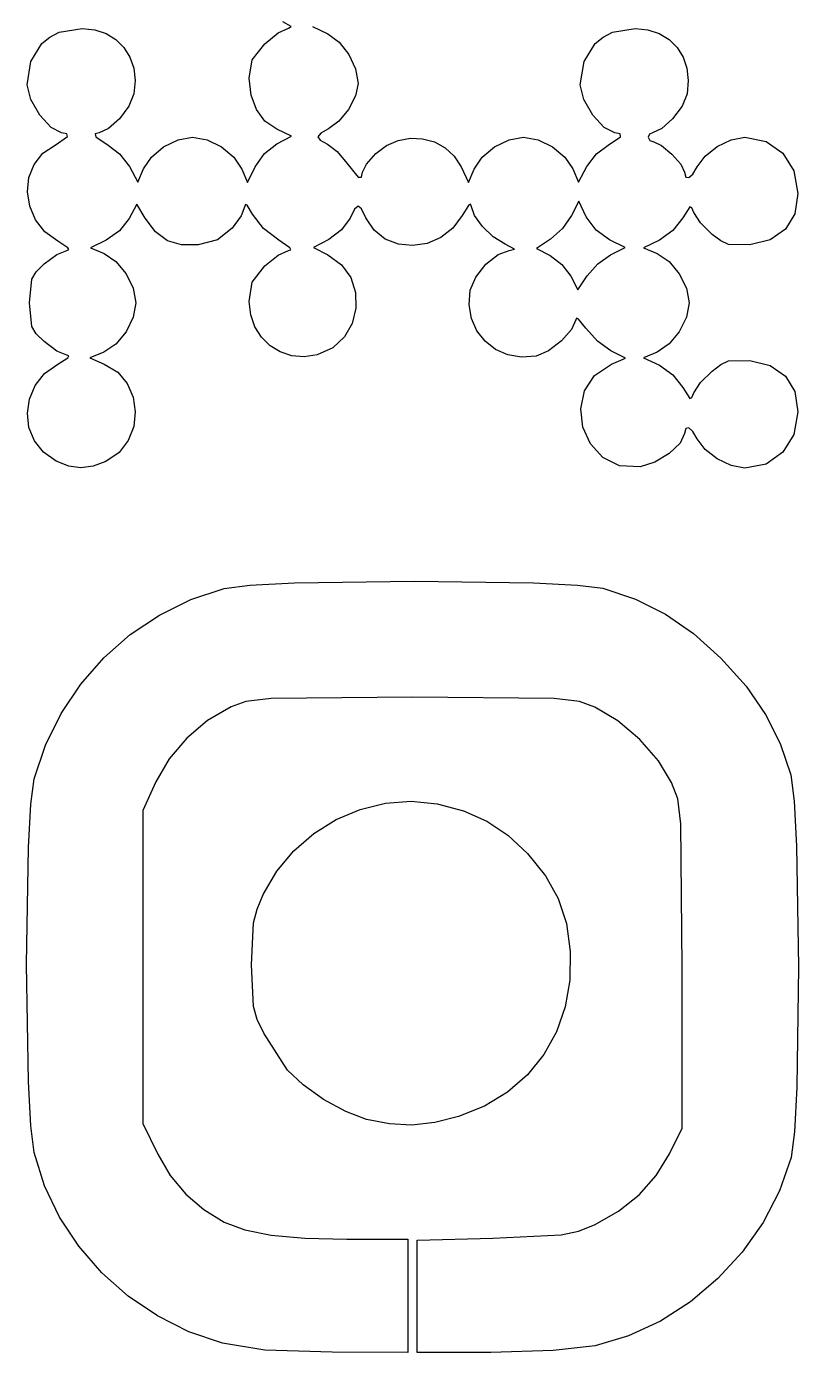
# Model space of a CAD drawing. Extents: x 15 to 288, y 15 to 288.
# Drawn here: x 14.8 to 66.3, y 14.8 to 103.2 of the extents above; entities that cross this region are included whole.
import ezdxf

# ---------------------------------------------------------------- set-up
doc = ezdxf.new("R2010")
doc.units = 0

msp = doc.modelspace()

# ---------------------------------------------------------------- linework, layer by layer
at = {"layer": 'Image'}
for p, q in [((32.433593, 103.234849), (31.875508, 103.541972)), ((16.33703, 102.529418), (16.963191, 102.848303)), ((16.963191, 102.848303), (18.480519, 103.112184)), ((18.480519, 103.112184), (19.331196, 103.02398)), ((19.331196, 103.02398), (20.089703, 102.770768)), ((20.089703, 102.770768), (20.742475, 102.369648)), ((30.66139, 102.08407), (31.551808, 102.813638)), ((31.551808, 102.813638), (32.24889, 103.124)), ((32.24889, 103.124), (32.433593, 103.234849)), ((33.840308, 103.236732), (34.864268, 102.748441)), ((34.864268, 102.748441), (35.636158, 102.189342)), ((53.22746, 102.529405), (53.85362, 102.84829)), ((53.85362, 102.84829), (55.370948, 103.112171)), ((55.370948, 103.112171), (56.221625, 103.023967)), ((56.221625, 103.023967), (56.980132, 102.770755)), ((56.980132, 102.770755), (57.632905, 102.369635)), ((15.074179, 100.912709), (15.808719, 102.09565)), ((15.808719, 102.09565), (16.33703, 102.529418)), ((20.742475, 102.369648), (21.27595, 101.837719)), ((21.27595, 101.837719), (21.676562, 101.19208)), ((29.832771, 101.011995), (30.66139, 102.08407)), ((35.636158, 102.189342), (36.28215, 101.367535)), ((51.964608, 100.912696), (52.699148, 102.095637)), ((52.699148, 102.095637), (53.22746, 102.529405)), ((57.632905, 102.369635), (58.166379, 101.837706)), ((58.166379, 101.837706), (58.566991, 101.192067)), ((14.816649, 99.357964), (15.074179, 100.912709)), ((21.676562, 101.19208), (21.930749, 100.449832)), ((29.6333, 99.8012), (29.832771, 101.011995)), ((36.28215, 101.367535), (36.72546, 100.408548)), ((51.707078, 99.357951), (51.964608, 100.912696)), ((58.566991, 101.192067), (58.821178, 100.449819)), ((21.930749, 100.449832), (22.024945, 99.628073)), ((36.72546, 100.408548), (36.889298, 99.437911)), ((58.821178, 100.449819), (58.915375, 99.62806)), ((15.061159, 98.378732), (14.816649, 99.357964)), ((22.024945, 99.628073), (21.945589, 98.743904)), ((29.752782, 98.656734), (29.6333, 99.8012)), ((36.889298, 99.437911), (36.709166, 98.605017)), ((51.951589, 98.378719), (51.707078, 99.357951)), ((58.915375, 99.62806), (58.836018, 98.743891)), ((15.660275, 97.331789), (15.061159, 98.378732)), ((21.945589, 98.743904), (21.603655, 97.931428)), ((30.105482, 97.695174), (29.752782, 98.656734)), ((36.709166, 98.605017), (36.2465, 97.705539)), ((52.550705, 97.331776), (51.951589, 98.378719)), ((58.836018, 98.743891), (58.494084, 97.931415)), ((16.412373, 96.497801), (15.660275, 97.331789)), ((21.603655, 97.931428), (20.977113, 97.087697)), ((30.682779, 96.932474), (30.105482, 97.695174)), ((36.2465, 97.705539), (35.61432, 96.914045)), ((53.302803, 96.497788), (52.550705, 97.331776)), ((58.494084, 97.931415), (57.867542, 97.087684)), ((17.115829, 96.157434), (16.412373, 96.497801)), ((20.256297, 96.425449), (19.631539, 96.157424)), ((20.977113, 97.087697), (20.256297, 96.425449)), ((31.476055, 96.38459), (30.682779, 96.932474)), ((32.443061, 95.916254), (31.476055, 96.38459)), ((34.925648, 96.405101), (34.397545, 96.122239)), ((35.61432, 96.914045), (34.925648, 96.405101)), ((54.006258, 96.157421), (53.302803, 96.497788)), ((57.146726, 96.425436), (56.521968, 96.157411)), ((57.867542, 97.087684), (57.146726, 96.425436)), ((16.69894, 95.328863), (17.504174, 95.891782)), ((17.470239, 96.083707), (17.115829, 96.157434)), ((17.504174, 95.891782), (17.470239, 96.083707)), ((19.631539, 96.157424), (19.362766, 96.078124)), ((19.362766, 96.078124), (19.395312, 95.876048)), ((19.395312, 95.876048), (20.214902, 95.318492)), ((23.922712, 95.204667), (24.88609, 95.675635)), ((24.88609, 95.675635), (25.853541, 95.852783)), ((25.853541, 95.852783), (26.82353, 95.675205)), ((26.82353, 95.675205), (27.787418, 95.202402)), ((31.480344, 95.418415), (32.443061, 95.916254)), ((34.397545, 96.122239), (34.210341, 95.885581)), ((34.210341, 95.885581), (34.361029, 95.656802)), ((34.361029, 95.656802), (34.846604, 95.397581)), ((38.777505, 95.300467), (39.56007, 95.640483)), ((39.56007, 95.640483), (40.378374, 95.789986)), ((40.378374, 95.789986), (41.196882, 95.75453)), ((41.196882, 95.75453), (41.980058, 95.539668)), ((41.980058, 95.539668), (42.692366, 95.150953)), ((45.993449, 95.202399), (46.957337, 95.675202)), ((46.957337, 95.675202), (47.927326, 95.85278)), ((47.927326, 95.85278), (48.894776, 95.675632)), ((48.894776, 95.675632), (49.858155, 95.204664)), ((53.565963, 95.318489), (54.392915, 95.889904)), ((54.362661, 96.083319), (54.006258, 96.157421)), ((54.392915, 95.889904), (54.362661, 96.083319)), ((56.324796, 96.068586), (56.242788, 95.85503)), ((56.242788, 95.85503), (56.348958, 95.641474)), ((56.521968, 96.157411), (56.324796, 96.068586)), ((56.348958, 95.641474), (56.604216, 95.552649)), ((56.604216, 95.552649), (57.135304, 95.305358)), ((60.846526, 95.229343), (61.782098, 95.680643)), ((61.782098, 95.680643), (62.683392, 95.853907)), ((62.683392, 95.853907), (64.102686, 95.57466)), ((64.102686, 95.57466), (65.222579, 94.793601)), ((15.280071, 94.044877), (15.865991, 94.785733)), ((15.865991, 94.785733), (16.69894, 95.328863)), ((20.214902, 95.318492), (20.98876, 94.743045)), ((20.98876, 94.743045), (21.638082, 93.895662)), ((23.104543, 94.530589), (23.922712, 95.204667)), ((27.787418, 95.202402), (28.605982, 94.524269)), ((30.018633, 93.874185), (30.653842, 94.759439)), ((30.653842, 94.759439), (31.480344, 95.418415)), ((34.846604, 95.397581), (35.503618, 94.901516)), ((35.503618, 94.901516), (36.131724, 94.128001)), ((37.449376, 94.056795), (38.066216, 94.764385)), ((38.066216, 94.764385), (38.777505, 95.300467)), ((42.692366, 95.150953), (43.298271, 94.59394)), ((45.174884, 94.524266), (45.993449, 95.202399)), ((49.858155, 95.204664), (50.676324, 94.530586)), ((52.142783, 93.895659), (52.792104, 94.743044)), ((52.792104, 94.743044), (53.565963, 95.318489)), ((57.135304, 95.305358), (57.819324, 94.724704)), ((57.819324, 94.724704), (58.410194, 94.052512)), ((60.037107, 94.599412), (60.846526, 95.229343)), ((65.222579, 94.793601), (65.957367, 93.601891)), ((14.93959, 93.168268), (15.280071, 94.044877)), ((21.638082, 93.895662), (22.198717, 92.854622)), ((22.198717, 92.854622), (22.572721, 93.744113)), ((22.572721, 93.744113), (23.104543, 94.530589)), ((28.605982, 94.524269), (29.14, 93.730703)), ((29.14, 93.730703), (29.519645, 92.827795)), ((29.519645, 92.827795), (30.018633, 93.874185)), ((36.131724, 94.128001), (36.902424, 93.19676)), ((37.192814, 93.530615), (37.449376, 94.056795)), ((43.298271, 94.59394), (43.762236, 93.874182)), ((43.762236, 93.874182), (44.261221, 92.827792)), ((44.261221, 92.827792), (44.640866, 93.7307)), ((44.640866, 93.7307), (45.174884, 94.524266)), ((50.676324, 94.530586), (51.208146, 93.74411)), ((51.208146, 93.74411), (51.582147, 92.854619)), ((51.582147, 92.854619), (52.142783, 93.895659)), ((58.410194, 94.052512), (58.661836, 93.530609)), ((59.225511, 93.400695), (59.514272, 93.890257)), ((59.514272, 93.890257), (60.037107, 94.599412)), ((14.842961, 92.217882), (14.93959, 93.168268)), ((36.902424, 93.19676), (37.117077, 93.200248)), ((37.117077, 93.200248), (37.192814, 93.530615)), ((58.661836, 93.530609), (58.743173, 93.197193)), ((58.743173, 93.197193), (58.949772, 93.161781)), ((58.949772, 93.161781), (59.225511, 93.400695)), ((65.957367, 93.601891), (66.221342, 92.090687)), ((14.988595, 91.255694), (14.842961, 92.217882)), ((66.221342, 92.090687), (66.008604, 90.747658)), ((15.374906, 90.34368), (14.988595, 91.255694)), ((22.126892, 91.392029), (21.633102, 90.437144)), ((22.690663, 90.464983), (22.126892, 91.392029)), ((29.331387, 91.248543), (29.083908, 90.601581)), ((29.372173, 91.37456), (29.331387, 91.248543)), ((29.484047, 91.318247), (29.372173, 91.37456)), ((29.860553, 90.719163), (29.484047, 91.318247)), ((36.888673, 91.264233), (36.654586, 91.060155)), ((37.121044, 91.070433), (36.888673, 91.264233)), ((44.252112, 91.297946), (43.8274, 90.644451)), ((44.384367, 91.385095), (44.252112, 91.297946)), ((44.436571, 91.284506), (44.384367, 91.385095)), ((44.651541, 90.631933), (44.436571, 91.284506)), ((51.612514, 91.585065), (51.130608, 90.62669)), ((52.110033, 90.541755), (51.612514, 91.585065)), ((59.008097, 91.210473), (58.540389, 90.469719)), ((59.142166, 91.14882), (59.008097, 91.210473)), ((59.281422, 90.834441), (59.142166, 91.14882)), ((16.000304, 89.543815), (15.374906, 90.34368)), ((21.633102, 90.437144), (20.976986, 89.616179)), ((23.387803, 89.541925), (22.690663, 90.464983)), ((29.083908, 90.601581), (28.489563, 89.782503)), ((30.584523, 89.772617), (29.860553, 90.719163)), ((36.35387, 90.456769), (35.783686, 89.685751)), ((36.654586, 91.060155), (36.35387, 90.456769)), ((37.41661, 90.480185), (37.121044, 91.070433)), ((37.959739, 89.647235), (37.41661, 90.480185)), ((43.8274, 90.644451), (43.201658, 89.781551)), ((45.182401, 89.893396), (44.651541, 90.631933)), ((51.130608, 90.62669), (50.517936, 89.768082)), ((52.758746, 89.649636), (52.110033, 90.541755)), ((58.540389, 90.469719), (57.872366, 89.625724)), ((59.737166, 90.148034), (59.281422, 90.834441)), ((66.008604, 90.747658), (65.386818, 89.713672)), ((16.863204, 88.918073), (16.000304, 89.543815)), ((20.976986, 89.616179), (20.092922, 88.983274)), ((24.176109, 88.953799), (23.387803, 89.541925)), ((28.489563, 89.782503), (27.525771, 89.006059)), ((31.598773, 88.985453), (30.584523, 89.772617)), ((35.783686, 89.685751), (34.94896, 89.043249)), ((38.700596, 89.061313), (37.959739, 89.647235)), ((43.201658, 89.781551), (42.401793, 89.156152)), ((45.90424, 89.210619), (45.182401, 89.893396)), ((50.517936, 89.768082), (49.721628, 89.04958)), ((53.650863, 89.000925), (52.758746, 89.649636)), ((57.872366, 89.625724), (56.983349, 88.983239)), ((60.509382, 89.372261), (59.737166, 90.148034)), ((61.08375, 88.93572), (60.509382, 89.372261)), ((65.386818, 89.713672), (64.380621, 89.014951)), ((17.528811, 88.485364), (16.863204, 88.918073)), ((17.595728, 88.358243), (17.528811, 88.485364)), ((20.092922, 88.983274), (19.046532, 88.484289)), ((19.046532, 88.484289), (19.94944, 88.104644)), ((25.105935, 88.675204), (24.176109, 88.953799)), ((26.227633, 88.680743), (25.105935, 88.675204)), ((27.525771, 89.006059), (26.227633, 88.680743)), ((32.346249, 88.481818), (31.598773, 88.985453)), ((32.405905, 88.348009), (32.346249, 88.481818)), ((34.94896, 89.043249), (33.92585, 88.492265)), ((33.92585, 88.492265), (34.878968, 88.015912)), ((39.577205, 88.720832), (38.700596, 89.061313)), ((40.527591, 88.624204), (39.577205, 88.720832)), ((41.489779, 88.76984), (40.527591, 88.624204)), ((42.401793, 89.156152), (41.489779, 88.76984)), ((46.692151, 88.725326), (45.90424, 89.210619)), ((47.324949, 88.393585), (46.692151, 88.725326)), ((49.721628, 89.04958), (48.794556, 88.430842)), ((48.794556, 88.430842), (49.703385, 87.966978)), ((54.694173, 88.503406), (53.650863, 89.000925)), ((53.7358, 88.0215), (54.694173, 88.503406)), ((56.983349, 88.983239), (55.936959, 88.484254)), ((55.936959, 88.484254), (56.839867, 88.104609)), ((61.594474, 88.701695), (61.08375, 88.93572)), ((63.014652, 88.677717), (61.594474, 88.701695)), ((64.380621, 89.014951), (63.014652, 88.677717)), ((15.955351, 87.413202), (16.80682, 88.040278)), ((16.80682, 88.040278), (17.467251, 88.308905)), ((17.467251, 88.308905), (17.595728, 88.358243)), ((19.94944, 88.104644), (20.743006, 87.570625)), ((20.743006, 87.570625), (21.421139, 86.752061)), ((30.66139, 87.26747), (31.551808, 87.995022)), ((31.551808, 87.995022), (32.24889, 88.30054)), ((32.24889, 88.30054), (32.405905, 88.348009)), ((34.878968, 88.015912), (35.791914, 87.354775)), ((45.419024, 87.381589), (46.225662, 88.038407)), ((46.225662, 88.038407), (46.967839, 88.307354)), ((46.967839, 88.307354), (47.324949, 88.393585)), ((49.703385, 87.966978), (50.481508, 87.372405)), ((52.877192, 87.408826), (53.735794, 88.021501)), ((53.735794, 88.021501), (53.7358, 88.0215)), ((56.839867, 88.104609), (57.633433, 87.57059)), ((57.633433, 87.57059), (58.311566, 86.752026)), ((15.125969, 86.3979), (15.423471, 86.888646)), ((15.423471, 86.888646), (15.955351, 87.413202)), ((21.421139, 86.752061), (21.893942, 85.788173)), ((29.824018, 86.179623), (30.66139, 87.26747)), ((35.791914, 87.354775), (36.401928, 86.489577)), ((44.735313, 86.526943), (45.419024, 87.381589)), ((50.481508, 87.372405), (51.076085, 86.594278)), ((52.158684, 86.612521), (52.877192, 87.408826)), ((58.311566, 86.752026), (58.784369, 85.788138)), ((14.967843, 84.818162), (15.125969, 86.3979)), ((21.893942, 85.788173), (22.07152, 84.818184)), ((29.6333, 84.8892), (29.824018, 86.179623)), ((36.401928, 86.489577), (36.717285, 85.497573)), ((44.361919, 85.664514), (44.735313, 86.526943)), ((51.076085, 86.594278), (51.539949, 85.685451)), ((51.539949, 85.685451), (52.158684, 86.612521)), ((58.784369, 85.788138), (58.961947, 84.818149)), ((29.731612, 84.000615), (29.6333, 84.8892)), ((36.717285, 85.497573), (36.746259, 84.456017)), ((44.291769, 84.681401), (44.361919, 85.664514)), ((15.125969, 83.238424), (14.967843, 84.818162)), ((22.07152, 84.818184), (21.893197, 83.843852)), ((30.010821, 83.202161), (29.731612, 84.000615)), ((36.746259, 84.456017), (36.497127, 83.442165)), ((44.454232, 83.76693), (44.291769, 84.681401)), ((58.961947, 84.818149), (58.784369, 83.84816)), ((15.423471, 82.747678), (15.125969, 83.238424)), ((21.893197, 83.843852), (21.417213, 82.879074)), ((30.447336, 82.512321), (30.010821, 83.202161)), ((36.497127, 83.442165), (35.978163, 82.53327)), ((44.821864, 82.948503), (44.454232, 83.76693)), ((51.404699, 83.676604), (51.131132, 83.027841)), ((51.457177, 83.785984), (51.404699, 83.676604)), ((51.60184, 83.720092), (51.457177, 83.785984)), ((52.09108, 83.124176), (51.60184, 83.720092)), ((52.86325, 82.254083), (52.09108, 83.124176)), ((58.784369, 83.84816), (58.311566, 82.884272)), ((15.955351, 82.223122), (15.423471, 82.747678)), ((21.417213, 82.879074), (20.732042, 82.059788)), ((31.017567, 81.949584), (30.447336, 82.512321)), ((35.978163, 82.53327), (35.197642, 81.806588)), ((45.367221, 82.253522), (44.821864, 82.948503)), ((46.062861, 81.709389), (45.367221, 82.253522)), ((50.456216, 82.273878), (49.598627, 81.61615)), ((51.131132, 83.027841), (50.456216, 82.273878)), ((53.75589, 81.604956), (52.86325, 82.254083)), ((58.311566, 82.884272), (57.633433, 82.065707)), ((16.806816, 81.596048), (15.955351, 82.223122)), ((17.467251, 81.327421), (16.806816, 81.596048)), ((19.92616, 81.521934), (18.999977, 81.132502)), ((20.732042, 82.059788), (19.92616, 81.521934)), ((31.697924, 81.532434), (31.017567, 81.949584)), ((32.464815, 81.279359), (31.697924, 81.532434)), ((35.197642, 81.806588), (34.16384, 81.339372)), ((46.881339, 81.343505), (46.062861, 81.709389)), ((49.598627, 81.61615), (48.777039, 81.256094)), ((54.734318, 81.113189), (53.75589, 81.604956)), ((56.839867, 81.531689), (55.936959, 81.152044)), ((57.633433, 82.065707), (56.839867, 81.531689)), ((15.987567, 80.09), (16.863204, 80.71825)), ((16.863204, 80.71825), (17.528811, 81.150958)), ((17.595728, 81.278079), (17.467251, 81.327421)), ((17.528811, 81.150958), (17.595728, 81.278079)), ((18.999977, 81.132502), (19.967878, 80.731585)), ((19.967878, 80.731585), (20.858067, 80.182945)), ((33.294651, 81.208843), (32.464815, 81.279359)), ((34.16384, 81.339372), (33.294651, 81.208843)), ((47.795213, 81.183273), (46.881339, 81.343505)), ((48.777039, 81.256094), (47.795213, 81.183273)), ((52.654218, 79.968637), (53.789696, 80.72191)), ((53.789696, 80.72191), (54.734318, 81.113189)), ((55.936959, 81.152044), (56.983349, 80.653056)), ((56.983349, 80.653056), (57.872364, 80.010571)), ((60.509382, 80.264034), (61.083748, 80.700576)), ((61.083748, 80.700576), (61.59447, 80.934601)), ((61.59447, 80.934601), (63.014652, 80.95858)), ((63.014652, 80.95858), (64.380621, 80.621345)), ((64.380621, 80.621345), (65.386818, 79.922622)), ((15.356967, 79.296804), (15.987567, 80.09)), ((20.858067, 80.182945), (21.500047, 79.422539)), ((51.981694, 78.934691), (52.654218, 79.968637)), ((57.872364, 80.010571), (58.540389, 79.166576)), ((59.737166, 79.488264), (60.509382, 80.264034)), ((65.386818, 79.922622), (66.008604, 78.888635)), ((14.972251, 78.395387), (15.356967, 79.296804)), ((21.500047, 79.422539), (21.892682, 78.5187)), ((51.737027, 77.74571), (51.981694, 78.934691)), ((58.540389, 79.166576), (59.008097, 78.425822)), ((59.142166, 78.487475), (59.281422, 78.801854)), ((59.281422, 78.801854), (59.737166, 79.488264)), ((66.008604, 78.888635), (66.221342, 77.54561)), ((14.834267, 77.442475), (14.972251, 78.395387)), ((21.892682, 78.5187), (22.034835, 77.539764)), ((59.008097, 78.425822), (59.142166, 78.487475)), ((14.943862, 76.494794), (14.834267, 77.442475)), ((22.034835, 77.539764), (21.925369, 76.554066)), ((51.885117, 76.527331), (51.737027, 77.74571)), ((66.221342, 77.54561), (65.957367, 76.034404)), ((15.301884, 75.609071), (14.943862, 76.494794)), ((21.925369, 76.554066), (21.563147, 75.629942)), ((52.390868, 75.405192), (51.885117, 76.527331)), ((58.661836, 76.10569), (58.373898, 75.455516)), ((58.743173, 76.439107), (58.661836, 76.10569)), ((58.949772, 76.474518), (58.743173, 76.439107)), ((59.225511, 76.235603), (58.949772, 76.474518)), ((59.514272, 75.74604), (59.225511, 76.235603)), ((15.909181, 74.842031), (15.301884, 75.609071)), ((21.563147, 75.629942), (20.947033, 74.835727)), ((53.219182, 74.50493), (52.390868, 75.405192)), ((58.373898, 75.455516), (57.647441, 74.762938)), ((60.037104, 75.036898), (59.514272, 75.74604)), ((65.957367, 76.034404), (65.222579, 74.84269)), ((16.7666, 74.2504), (15.909181, 74.842031)), ((20.947033, 74.835727), (20.07589, 74.239755)), ((54.33496, 73.952184), (53.219182, 74.50493)), ((57.647441, 74.762938), (56.688499, 74.183461)), ((60.846521, 74.406993), (60.037104, 75.036898)), ((61.782093, 73.955698), (60.846521, 74.406993)), ((65.222579, 74.84269), (64.102686, 74.061631)), ((17.611047, 73.922399), (16.76659, 74.250418)), ((16.76659, 74.250418), (16.7666, 74.2504)), ((18.409626, 73.811394), (17.611047, 73.922399)), ((19.214012, 73.917234), (18.409626, 73.811394)), ((20.07589, 74.239755), (19.214012, 73.917234)), ((55.703106, 73.87259), (54.33496, 73.952184)), ((56.688499, 74.183461), (55.703106, 73.87259)), ((62.683392, 73.78239), (61.782093, 73.955698)), ((64.102686, 74.061631), (62.683392, 73.78239)), ((25.73443, 65.024797), (27.958126, 65.7627)), ((27.958126, 65.7627), (29.680561, 65.977985)), ((29.680561, 65.977985), (32.642942, 66.132643)), ((32.642942, 66.132643), (40.626766, 66.259232)), ((40.626766, 66.259232), (48.588044, 66.140777)), ((48.588044, 66.140777), (51.522244, 65.989129)), ((51.522244, 65.989129), (53.205226, 65.775585)), ((53.205226, 65.775585), (55.397908, 65.042857)), ((23.638968, 63.989887), (25.73443, 65.024797)), ((55.397908, 65.042857), (57.396437, 64.048183)), ((21.698958, 62.685228), (23.638968, 63.989887)), ((57.396437, 64.048183), (59.270805, 62.750128)), ((19.941618, 61.138081), (21.698958, 62.685228)), ((59.270805, 62.750128), (61.091006, 61.107255)), ((18.394167, 59.375705), (19.941618, 61.138081)), ((61.091006, 61.107255), (62.76506, 59.241987)), ((17.083822, 57.42536), (18.394167, 59.375705)), ((62.76506, 59.241987), (64.070284, 57.370343)), ((31.092506, 58.421288), (29.414416, 58.229277)), ((40.518968, 58.51099), (31.092506, 58.421288)), ((49.978232, 58.420709), (40.518968, 58.51099)), ((51.658449, 58.224089), (49.978232, 58.420709)), ((28.423768, 57.868149), (26.857729, 56.950221)), ((29.414416, 58.229277), (28.423768, 57.868149)), ((52.679868, 57.85202), (51.658449, 58.224089)), ((54.205847, 56.939863), (52.679868, 57.85202)), ((16.037802, 55.314305), (17.083822, 57.42536)), ((26.857729, 56.950221), (25.466558, 55.776212)), ((55.673031, 55.695311), (54.205847, 56.939863)), ((64.070284, 57.370343), (65.048687, 55.422059)), ((25.466558, 55.776212), (24.300072, 54.395873)), ((15.283326, 53.0698), (16.037802, 55.314305)), ((56.923096, 54.273709), (55.673031, 55.695311)), ((65.048687, 55.422059), (65.742276, 53.326875)), ((24.300072, 54.395873), (23.408088, 52.858959)), ((57.797718, 52.8304), (56.923096, 54.273709)), ((15.062609, 51.374864), (15.283326, 53.0698)), ((65.742276, 53.326875), (65.965262, 51.581041)), ((23.408088, 52.858959), (22.527347, 50.951479)), ((58.206917, 51.743033), (57.797718, 52.8304)), ((14.904832, 48.488327), (15.062609, 51.374864)), ((37.028683, 51.030724), (38.712919, 51.448683)), ((38.712919, 51.448683), (40.436254, 51.579924)), ((40.436254, 51.579924), (42.159402, 51.403953)), ((42.159402, 51.403953), (43.92274, 50.934696)), ((58.41888, 50.075662), (58.206917, 51.743033)), ((65.965262, 51.581041), (66.126584, 48.589157)), ((22.527347, 50.951479), (22.5274, 40.5133)), ((35.422832, 50.346543), (37.028683, 51.030724)), ((43.92274, 50.934696), (45.475732, 50.248596)), ((33.934652, 49.416633), (35.422832, 50.346543)), ((45.475732, 50.248596), (46.876091, 49.313983)), ((58.5106, 40.5194), (58.41888, 50.075662)), ((32.60343, 48.261491), (33.934652, 49.416633)), ((46.876091, 49.313983), (48.181532, 48.099183)), ((14.778212, 40.712414), (14.904832, 48.488327)), ((31.468451, 46.901609), (32.60343, 48.261491)), ((48.181532, 48.099183), (49.393181, 46.61019)), ((66.126584, 48.589157), (66.262277, 40.535159)), ((30.569002, 45.357483), (31.468451, 46.901609)), ((49.393181, 46.61019), (50.246028, 45.084604)), ((30.158712, 44.384773), (30.569002, 45.357483)), ((29.921485, 43.457808), (30.158712, 44.384773)), ((50.246028, 45.084604), (50.780413, 43.429945)), ((29.787781, 40.670583), (29.921485, 43.457808)), ((50.780413, 43.429945), (51.036672, 41.553733)), ((14.903693, 32.885994), (14.778212, 40.712414)), ((51.036672, 41.553733), (51.013711, 39.65347)), ((22.5274, 40.5133), (22.5274, 30.0751)), ((29.925346, 37.892595), (29.787781, 40.670583)), ((58.510661, 29.784893), (58.5106, 40.5194)), ((66.262277, 40.535159), (66.145446, 32.500719)), ((51.013711, 39.65347), (50.70237, 37.860205)), ((30.170889, 37.017626), (29.925346, 37.892595)), ((50.70237, 37.860205), (50.117082, 36.195271)), ((30.60258, 36.102373), (30.170889, 37.017626)), ((32.1876, 33.638763), (30.60258, 36.102373)), ((50.117082, 36.195271), (49.27228, 34.680002)), ((49.27228, 34.680002), (48.182397, 33.33573)), ((33.219755, 32.659393), (32.1876, 33.638763)), ((15.061042, 29.936323), (14.903693, 32.885994)), ((48.182397, 33.33573), (46.861867, 32.183789)), ((34.586434, 31.695564), (33.219755, 32.659393)), ((46.861867, 32.183789), (45.325121, 31.245513)), ((66.145446, 32.500719), (65.991112, 29.533283)), ((36.07152, 30.881977), (34.586434, 31.695564)), ((45.325121, 31.245513), (43.586592, 30.542233)), ((22.5274, 30.0751), (23.525191, 28.048)), ((37.4589, 30.353333), (36.07152, 30.881977)), ((37.458902, 30.353347), (37.4589, 30.353333)), ((38.977812, 30.053419), (37.458902, 30.353347)), ((42.004024, 30.146703), (40.480308, 29.984152)), ((43.586592, 30.542233), (42.004024, 30.146703)), ((15.2815, 28.153), (15.061042, 29.936323)), ((40.480308, 29.984152), (38.977812, 30.053419)), ((57.67011, 28.073253), (58.510661, 29.784893)), ((65.991112, 29.533283), (65.772181, 27.821675)), ((15.978713, 25.939652), (15.2815, 28.153)), ((23.525191, 28.048), (24.368102, 26.620004)), ((56.781742, 26.613252), (57.67011, 28.073253)), ((65.772181, 27.821675), (64.994017, 25.591542)), ((24.368102, 26.620004), (25.394798, 25.382566)), ((55.641434, 25.329917), (56.781742, 26.613252)), ((16.983989, 23.845562), (15.978713, 25.939652)), ((25.394798, 25.382566), (26.597956, 24.343168)), ((54.260568, 24.233989), (55.641434, 25.329917)), ((64.994017, 25.591542), (63.896053, 23.477969)), ((26.597956, 24.343168), (27.970251, 23.50929)), ((52.65053, 23.336213), (54.260568, 24.233989)), ((18.268204, 21.900189), (16.983989, 23.845562)), ((27.970251, 23.50929), (29.334064, 22.995279)), ((29.334064, 22.995279), (31.092717, 22.643339)), ((51.589294, 22.904507), (52.65053, 23.336213)), ((63.896053, 23.477969), (62.515781, 21.516958)), ((31.092717, 22.643339), (33.334927, 22.441185)), ((33.334927, 22.441185), (36.149411, 22.37653)), ((36.149411, 22.37653), (40.2166, 22.3766)), ((40.2166, 22.3766), (40.2166, 18.5968)), ((40.8214, 22.3068), (45.88627, 22.428905)), ((40.8214, 18.5619), (40.8214, 22.3068)), ((45.88627, 22.428905), (50.433367, 22.653007)), ((50.433367, 22.653007), (51.589294, 22.904507)), ((19.802236, 20.132991), (18.268204, 21.900189)), ((62.515781, 21.516958), (60.890691, 19.744514)), ((21.556964, 18.573425), (19.802236, 20.132991)), ((60.890691, 19.744514), (59.058276, 18.19664)), ((23.503266, 17.25095), (21.556964, 18.573425)), ((40.2166, 18.5968), (40.2166, 14.8171)), ((40.821331, 14.816955), (40.8214, 18.5619)), ((59.058276, 18.19664), (57.056025, 16.90934)), ((25.612018, 16.195022), (23.503266, 17.25095)), ((57.056025, 16.90934), (54.921429, 15.918617)), ((27.8541, 15.4351), (25.612018, 16.195022)), ((54.921429, 15.918617), (52.691981, 15.260475)), ((30.665126, 14.96645), (27.85409, 15.435166)), ((27.85409, 15.435166), (27.8541, 15.4351)), ((52.691981, 15.260475), (49.890659, 14.940455)), ((35.15173, 14.833769), (30.665126, 14.96645)), ((40.2166, 14.8171), (35.15173, 14.833769)), ((45.735031, 14.822246), (40.821331, 14.816955)), ((49.890659, 14.940455), (45.735031, 14.822246))]:
    msp.add_line(p, q, dxfattribs=at)

doc.saveas('drawing.dxf')
